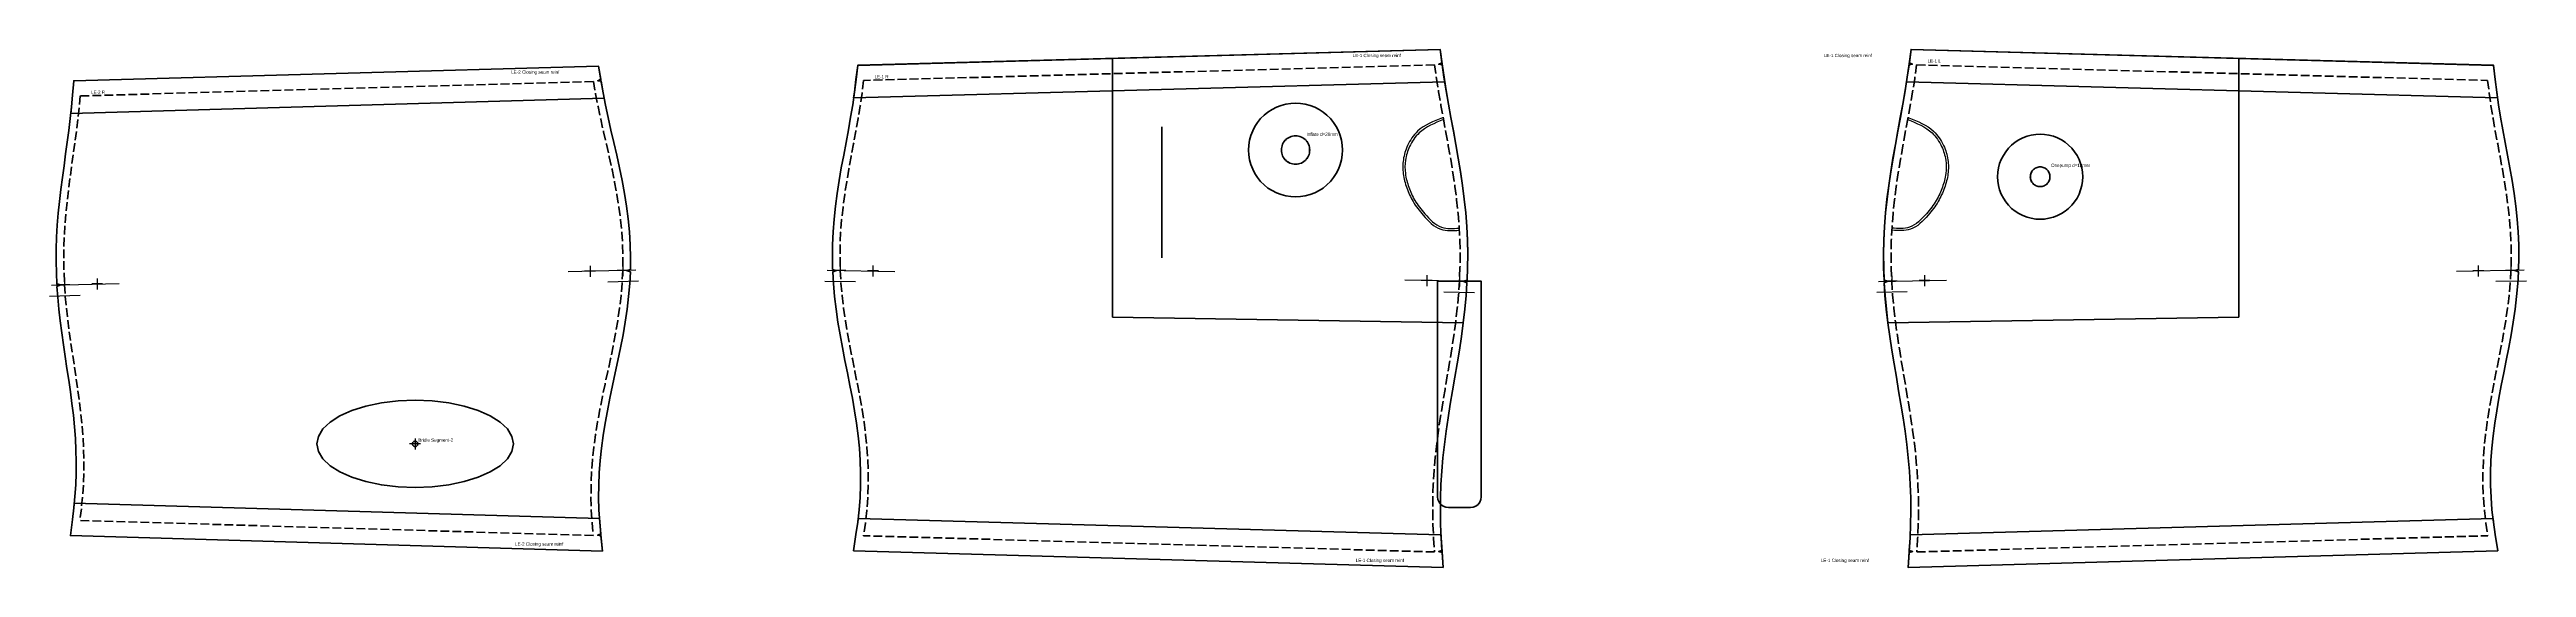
# Model space of a CAD drawing. Header units: millimetres. Extents: x -5729 to 7569, y -6188 to 2520.
# Drawn here: x -1489 to 779, y -238 to 237 of the extents above; entities that cross this region are included whole.
import ezdxf

# ---------------------------------------------------------------- set-up
doc = ezdxf.new("R2010")
doc.units = ezdxf.units.MM
doc.linetypes.add('DASHED', pattern=[11, -3, 8])
doc.layers.add('PEN', color=5, linetype='Continuous')
doc.layers.add('TEXT', color=3, linetype='Continuous')
for name, color, linetype, lineweight in [('PROTECTION', 6, 'Continuous', 50), ('REINFORCEMENT', 4, 'Continuous', 50), ('SEAM', 1, 'DASHED', 35), ('TUBE', 7, 'Continuous', 50)]:
    doc.layers.add(name, color=color, linetype=linetype, lineweight=lineweight)

# ---------------------------------------------------------------- blocks, each defined once
blk = doc.blocks.new('UV-LE-1_(16)')
at = {"layer": 'PEN'}
for p, q in [((-558.5, -198.2), (-530.5, -198.7)), ((-556.4, -188.2), (-494.4, -189.3)), ((-539.4, -188.4), (-549.4, -188.4)), ((-544.4, -183.4), (-544.4, -193.4)), ((-509.4, -188.9), (-519.4, -188.9)), ((-514.4, -183.9), (-514.4, -193.9)), ((34.8, -198.5), (-27.2, -197.4)), ((-2.2, -197.8), (-12.2, -197.8)), ((-7.2, -192.8), (-7.2, -202.8)), ((27.8, -198.3), (17.8, -198.3)), ((22.8, -193.3), (22.8, -203.3)), ((8.6, -208.1), (36.6, -208.6))]:
    blk.add_line(p, q, dxfattribs=at)
blk.add_lwpolyline([(-249.9, -56.8), (-249.9, -176.8)], dxfattribs=at)
blk.add_lwpolyline([(-127.3, -65.1), (-128.7, -65.1), (-130, -65.4), (-131.3, -65.7), (-132.6, -66.2), (-133.8, -66.8), (-135, -67.6), (-136, -68.4), (-137, -69.4), (-137.8, -70.4), (-138.6, -71.6), (-139.2, -72.8), (-139.7, -74.1), (-140, -75.4), (-140.3, -76.7), (-140.3, -78.1), (-140.3, -79.4), (-140, -80.8), (-139.7, -82.1), (-139.2, -83.4), (-138.6, -84.6), (-137.8, -85.7), (-137, -86.8), (-136, -87.7), (-135, -88.6), (-133.8, -89.3), (-132.6, -90), (-131.3, -90.4), (-130, -90.8), (-128.7, -91), (-127.3, -91.1), (-126, -91), (-124.6, -90.8), (-123.3, -90.4), (-122, -90), (-120.8, -89.3), (-119.7, -88.6), (-118.6, -87.7), (-117.7, -86.8), (-116.8, -85.7), (-116.1, -84.6), (-115.5, -83.4), (-115, -82.1), (-114.6, -80.8), (-114.4, -79.4), (-114.3, -78.1), (-114.4, -76.7), (-114.6, -75.4), (-115, -74.1), (-115.5, -72.8), (-116.1, -71.6), (-116.8, -70.4), (-117.7, -69.4), (-118.6, -68.4), (-119.7, -67.6), (-120.8, -66.8), (-122, -66.2), (-123.3, -65.7), (-124.6, -65.4), (-126, -65.1)], close=True, dxfattribs=at)
for points in [[(7.3, -48.5), (-15.5, -60.8), (-24.7, -74), (-28.6, -87), (-28.7, -99.9), (-25.5, -112.7), (-19.7, -125.3), (-10.4, -137.9), (5.7, -150.7), (22.5, -151.6)], [(8.2, -50.2), (-14.1, -62.4), (-22.9, -74.9), (-26.6, -87.3), (-26.7, -99.7), (-23.6, -112), (-18, -124.3), (-8.9, -136.5), (6.5, -148.8), (22.6, -149.6)]]:
    blk.add_spline(points, degree=3, dxfattribs=at)
at = {"layer": 'REINFORCEMENT'}
for points in [[(-127.3, -35.1), (-131.8, -35.3), (-136.3, -36), (-140.6, -37.2), (-144.8, -38.8), (-148.8, -40.8), (-152.6, -43.3), (-156.1, -46.1), (-159.3, -49.3), (-162.1, -52.8), (-164.6, -56.6), (-166.6, -60.6), (-168.2, -64.8), (-169.4, -69.1), (-170.1, -73.6), (-170.3, -78.1), (-170.1, -82.6), (-169.4, -87), (-168.2, -91.4), (-166.6, -95.6), (-164.6, -99.6), (-162.1, -103.3), (-159.3, -106.8), (-156.1, -110), (-152.6, -112.9), (-148.8, -115.3), (-144.8, -117.4), (-140.6, -119), (-136.3, -120.1), (-131.8, -120.8), (-127.3, -121.1), (-122.8, -120.8), (-118.4, -120.1), (-114, -119), (-109.8, -117.4), (-105.8, -115.3), (-102.1, -112.9), (-98.6, -110), (-95.4, -106.8), (-92.5, -103.3), (-90.1, -99.6), (-88, -95.6), (-86.4, -91.4), (-85.3, -87), (-84.6, -82.6), (-84.3, -78.1), (-84.6, -73.6), (-85.3, -69.1), (-86.4, -64.8), (-88, -60.6), (-90.1, -56.6), (-92.5, -52.8), (-95.4, -49.3), (-98.6, -46.1), (-102.1, -43.3), (-105.8, -40.8), (-109.8, -38.8), (-114, -37.2), (-118.4, -36), (-122.8, -35.3)], [(-127.3, -65.1), (-128.7, -65.1), (-130, -65.4), (-131.3, -65.7), (-132.6, -66.2), (-133.8, -66.8), (-135, -67.6), (-136, -68.4), (-137, -69.4), (-137.8, -70.4), (-138.6, -71.6), (-139.2, -72.8), (-139.7, -74.1), (-140, -75.4), (-140.3, -76.7), (-140.3, -78.1), (-140.3, -79.4), (-140, -80.8), (-139.7, -82.1), (-139.2, -83.4), (-138.6, -84.6), (-137.8, -85.7), (-137, -86.8), (-136, -87.7), (-135, -88.6), (-133.8, -89.3), (-132.6, -90), (-131.3, -90.4), (-130, -90.8), (-128.7, -91), (-127.3, -91.1), (-126, -91), (-124.6, -90.8), (-123.3, -90.4), (-122, -90), (-120.8, -89.3), (-119.7, -88.6), (-118.6, -87.7), (-117.7, -86.8), (-116.8, -85.7), (-116.1, -84.6), (-115.5, -83.4), (-115, -82.1), (-114.6, -80.8), (-114.4, -79.4), (-114.3, -78.1), (-114.4, -76.7), (-114.6, -75.4), (-115, -74.1), (-115.5, -72.8), (-116.1, -71.6), (-116.8, -70.4), (-117.7, -69.4), (-118.6, -68.4), (-119.7, -67.6), (-120.8, -66.8), (-122, -66.2), (-123.3, -65.7), (-124.6, -65.4), (-126, -65.1)]]:
    blk.add_lwpolyline(points, close=True, dxfattribs=at)
at = {"layer": 'SEAM'}
for points in [[(0, 0), (-523, -14.3)], [(0, 0), (1.8, -12.4), (3.7, -24.8), (5.9, -37.1), (8.1, -49.5), (10.4, -61.9), (12.6, -74.3), (14.8, -86.6), (16.8, -99), (18.7, -111.4), (20.2, -123.8), (21.6, -136.2), (22.5, -148.6), (23.2, -161.1), (23.4, -173.5), (23.3, -185.9), (22.8, -198.3), (22, -210.7), (20.8, -223.2), (19.4, -235.6), (17.7, -248), (15.8, -260.4), (13.8, -272.8), (11.7, -285.2), (9.6, -297.6), (7.5, -310), (5.5, -322.4), (3.7, -334.8), (2.1, -347.2), (0.7, -359.6), (-0.4, -372), (-1.2, -384.4), (-1.6, -396.8), (-1.7, -409.3), (-1.5, -421.7), (-0.9, -434.1), (-0.1, -446.6)], [(-523, -14.3), (-524.4, -25.9), (-526, -37.5), (-528, -49.2), (-530, -60.8), (-532.2, -72.4), (-534.4, -84), (-536.5, -95.7), (-538.5, -107.3), (-540.3, -118.9), (-541.8, -130.5), (-543.1, -142.1), (-544, -153.7), (-544.5, -165.3), (-544.6, -176.8), (-544.4, -188.4), (-543.7, -200), (-542.7, -211.6), (-541.3, -223.2), (-539.6, -234.7), (-537.6, -246.3), (-535.5, -257.9), (-533.3, -269.5), (-530.9, -281.1), (-528.6, -292.7), (-526.4, -304.3), (-524.4, -315.9), (-522.6, -327.5), (-521.1, -339.1), (-519.9, -350.7), (-519.1, -362.3), (-518.7, -373.9), (-518.7, -385.5), (-519.2, -397.1), (-520.1, -408.7), (-521.4, -420.2), (-523.1, -431.7)], [(-0.1, -446.6), (-523.1, -431.7)]]:
    blk.add_lwpolyline(points, dxfattribs=at)
at = {"layer": 'TUBE'}
blk.add_lwpolyline([(6.9, 1), (8.7, -11.3), (10.6, -23.6), (12.8, -35.9), (15, -48.2), (17.3, -60.6), (19.5, -73), (21.7, -85.5), (23.7, -97.9), (25.6, -110.5), (27.2, -123), (28.5, -135.6), (29.5, -148.2), (30.2, -160.8), (30.4, -173.4), (30.3, -186.1), (29.9, -197.5), (26.3, -198.4), (29.7, -199.8), (29, -211.3), (27.8, -223.9), (26.3, -236.5), (24.6, -249), (22.7, -261.5), (20.7, -274), (18.6, -286.4), (16.5, -298.8), (14.4, -311.2), (12.4, -323.5), (10.6, -335.8), (9, -348.1), (7.7, -360.3), (6.6, -372.5), (5.8, -384.8), (5.4, -397), (5.3, -409.2), (5.5, -421.5), (6, -433.7), (6.9, -446.1), (7.8, -460.8), (-532.2, -445.5), (-530, -430.7), (-528.3, -419.3), (-527, -408), (-526.2, -396.7), (-525.7, -385.4), (-525.7, -374), (-526, -362.7), (-526.8, -351.3), (-528, -340), (-529.5, -328.5), (-531.3, -317.1), (-533.3, -305.6), (-535.5, -294), (-537.8, -282.5), (-540.1, -270.9), (-542.4, -259.2), (-544.5, -247.5), (-546.5, -235.8), (-548.2, -224.1), (-549.6, -212.3), (-550.7, -200.5), (-551.3, -189.9), (-547.9, -188.4), (-551.4, -187.5), (-551.6, -176.9), (-551.5, -165.1), (-551, -153.2), (-550, -141.4), (-548.8, -129.6), (-547.2, -117.9), (-545.4, -106.1), (-543.4, -94.4), (-541.2, -82.8), (-539.1, -71.1), (-536.9, -59.5), (-534.9, -48), (-533, -36.5), (-531.3, -25), (-529.9, -13.4), (-528.4, -0.4), (5.1, 14.1), (6.9, 1)], dxfattribs=at)
at = {"layer": 'TEXT'}
for s, p in [('LE-1 R', (-513, -12.3)), ('Inflate d=26mm', (-117.3, -65.1))]:
    blk.add_text(s, height=3, dxfattribs=at).set_placement(p)
blk = doc.blocks.new('UV-LE-2_(17)')
at = {"layer": 'PEN'}
for p, q in [((-484.5, -181.4), (-484.5, -191.4)), ((-454.5, -180.6), (-454.5, -190.6)), ((38.9, -172.9), (-23.1, -174.5)), ((1.9, -174), (-8.1, -174)), ((-3.1, -169), (-3.1, -179)), ((31.9, -173.2), (21.9, -173.2)), ((26.9, -168.2), (26.9, -178.2)), ((-498.2, -196.8), (-470.2, -196)), ((-496.5, -186.7), (-434.5, -185.1)), ((-479.5, -186.4), (-489.5, -186.4)), ((-449.5, -185.6), (-459.5, -185.6)), ((13.2, -183.6), (41.2, -182.9)), ((-158.4, -332.3), (-168.4, -332.3)), ((-163.4, -327.3), (-163.4, -337.3))]:
    blk.add_line(p, q, dxfattribs=at)
at = {"layer": 'SEAM'}
for points in [[(0, 0), (-470.2, -13.3)], [(0, 0), (2, -11.5), (4.3, -23.1), (6.7, -34.6), (9.3, -46.1), (11.9, -57.6), (14.6, -69.2), (17.1, -80.7), (19.4, -92.3), (21.6, -103.8), (23.4, -115.4), (24.9, -126.9), (26.1, -138.5), (26.8, -150.1), (27.1, -161.7), (26.9, -173.2), (26.3, -184.8), (25.4, -196.4), (24, -208), (22.3, -219.6), (20.3, -231.2), (18.1, -242.7), (15.7, -254.3), (13.2, -265.9), (10.7, -277.4), (8.3, -289), (6, -300.5), (3.9, -312.1), (2, -323.7), (0.4, -335.2), (-0.8, -346.8), (-1.7, -358.3), (-2.1, -369.9), (-2.2, -381.5), (-1.9, -393.1), (-1.2, -404.7), (-0.1, -416.3)], [(-470.2, -13.3), (-471.1, -24.1), (-472.2, -34.9), (-473.6, -45.8), (-475, -56.6), (-476.5, -67.4), (-478, -78.3), (-479.5, -89.1), (-480.9, -99.9), (-482.1, -110.7), (-483.2, -121.6), (-484.1, -132.4), (-484.7, -143.2), (-485.1, -154), (-485.2, -164.8), (-484.9, -175.6), (-484.5, -186.4), (-483.7, -197.2), (-482.7, -208), (-481.5, -218.8), (-480.1, -229.6), (-478.6, -240.4), (-476.9, -251.2), (-475.3, -262), (-473.7, -272.9), (-472.1, -283.7), (-470.7, -294.5), (-469.4, -305.3), (-468.3, -316.1), (-467.5, -327), (-467, -337.8), (-466.8, -348.6), (-466.8, -359.4), (-467.2, -370.2), (-468, -381), (-469, -391.7), (-470.3, -402.5)], [(-0.1, -416.3), (-470.3, -402.5)]]:
    blk.add_lwpolyline(points, dxfattribs=at)
at = {"layer": 'TUBE'}
blk.add_lwpolyline([(6.9, 1.2), (8.9, -10.3), (11.1, -21.7), (13.6, -33.1), (16.1, -44.6), (18.8, -56.1), (21.4, -67.7), (23.9, -79.3), (26.3, -90.9), (28.5, -102.6), (30.4, -114.4), (31.9, -126.1), (33, -138), (33.8, -149.8), (34.1, -161.6), (33.9, -172.3), (30.4, -173.2), (33.9, -174.6), (33.3, -185.3), (32.3, -197.1), (30.9, -208.9), (29.2, -220.7), (27.2, -232.4), (24.9, -244.1), (22.5, -255.7), (20.1, -267.3), (17.6, -278.9), (15.1, -290.4), (12.8, -301.9), (10.7, -313.3), (8.9, -324.7), (7.4, -336.1), (6.2, -347.4), (5.3, -358.7), (4.9, -370.1), (4.8, -381.4), (5.1, -392.8), (5.8, -404.2), (6.9, -415.7), (8.2, -430.6), (-479, -416.3), (-477.2, -401.7), (-475.9, -391), (-474.9, -380.4), (-474.2, -369.8), (-473.8, -359.2), (-473.8, -348.6), (-474, -338), (-474.5, -327.4), (-475.3, -316.7), (-476.3, -306.1), (-477.6, -295.4), (-479, -284.6), (-480.6, -273.9), (-482.2, -263.1), (-483.9, -252.3), (-485.5, -241.4), (-487, -230.5), (-488.4, -219.6), (-489.7, -208.7), (-490.7, -197.8), (-491.4, -188), (-488, -186.5), (-491.5, -185.6), (-491.9, -175.8), (-492.2, -164.8), (-492.1, -153.9), (-491.7, -142.9), (-491.1, -131.9), (-490.2, -120.9), (-489.1, -110), (-487.8, -99.1), (-486.4, -88.2), (-484.9, -77.3), (-483.4, -66.5), (-481.9, -55.6), (-480.5, -44.9), (-479.2, -34.1), (-478.1, -23.4), (-477.2, -12.7), (-476, 0.6), (4.6, 14.1), (6.9, 1.2)], dxfattribs=at)
at = {"layer": 'TEXT'}
blk.add_text('LE-2 R', height=3, dxfattribs=at).set_placement((-460.2, -11.3))
at = {"layer": 'text'}
blk.add_text('Bridle Segment-2', height=3, dxfattribs=at).set_placement((-160.4, -330.3))
blk = doc.blocks.new('UV-LE-1.left_(76)')
at = {"layer": 'PEN'}
for p, q in [((-34.8, -198.5), (27.2, -197.4)), ((-17.8, -198.3), (-27.8, -198.3)), ((-22.8, -193.3), (-22.8, -203.3)), ((12.2, -197.8), (2.2, -197.8)), ((7.2, -192.8), (7.2, -202.8)), ((556.4, -188.2), (494.4, -189.3)), ((519.4, -188.9), (509.4, -188.9)), ((514.4, -183.9), (514.4, -193.9)), ((558.5, -198.2), (530.5, -198.7)), ((549.4, -188.4), (539.4, -188.4)), ((544.4, -183.4), (544.4, -193.4)), ((-8.6, -208.1), (-36.6, -208.6))]:
    blk.add_line(p, q, dxfattribs=at)
blk.add_lwpolyline([(113.1, -93.6), (112.2, -93.6), (111.3, -93.8), (110.3, -94), (109.5, -94.4), (108.6, -94.8), (107.8, -95.3), (107.1, -95.9), (106.4, -96.6), (105.8, -97.3), (105.3, -98.1), (104.9, -98.9), (104.6, -99.8), (104.3, -100.7), (104.2, -101.6), (104.1, -102.6), (104.2, -103.5), (104.3, -104.4), (104.6, -105.4), (104.9, -106.2), (105.3, -107.1), (105.8, -107.9), (106.4, -108.6), (107.1, -109.3), (107.8, -109.9), (108.6, -110.4), (109.5, -110.8), (110.3, -111.1), (111.3, -111.4), (112.2, -111.5), (113.1, -111.6), (114.1, -111.5), (115, -111.4), (115.9, -111.1), (116.8, -110.8), (117.6, -110.4), (118.4, -109.9), (119.2, -109.3), (119.8, -108.6), (120.4, -107.9), (120.9, -107.1), (121.4, -106.2), (121.7, -105.4), (121.9, -104.4), (122.1, -103.5), (122.1, -102.6), (122.1, -101.6), (121.9, -100.7), (121.7, -99.8), (121.4, -98.9), (120.9, -98.1), (120.4, -97.3), (119.8, -96.6), (119.2, -95.9), (118.4, -95.3), (117.6, -94.8), (116.8, -94.4), (115.9, -94), (115, -93.8), (114.1, -93.6)], close=True, dxfattribs=at)
for points in [[(-8.2, -50.2), (14.1, -62.4), (22.9, -74.9), (26.6, -87.3), (26.7, -99.7), (23.6, -112), (18, -124.3), (8.9, -136.5), (-6.5, -148.8), (-22.6, -149.6)], [(-7.3, -48.5), (15.5, -60.8), (24.7, -74), (28.6, -87), (28.7, -99.9), (25.5, -112.7), (19.7, -125.3), (10.4, -137.9), (-5.7, -150.7), (-22.5, -151.6)]]:
    blk.add_spline(points, degree=3, dxfattribs=at)
at = {"layer": 'REINFORCEMENT'}
for points in [[(113.1, -63.6), (109.1, -63.8), (105, -64.4), (101.1, -65.5), (97.3, -66.9), (93.6, -68.8), (90.2, -71), (87, -73.6), (84.1, -76.5), (81.6, -79.7), (79.4, -83.1), (77.5, -86.7), (76, -90.5), (75, -94.5), (74.3, -98.5), (74.1, -102.6), (74.3, -106.7), (75, -110.7), (76, -114.6), (77.5, -118.4), (79.4, -122.1), (81.6, -125.5), (84.1, -128.7), (87, -131.6), (90.2, -134.1), (93.6, -136.4), (97.3, -138.2), (101.1, -139.7), (105, -140.7), (109.1, -141.4), (113.1, -141.6), (117.2, -141.4), (121.2, -140.7), (125.2, -139.7), (129, -138.2), (132.6, -136.4), (136.1, -134.1), (139.2, -131.6), (142.1, -128.7), (144.7, -125.5), (146.9, -122.1), (148.8, -118.4), (150.2, -114.6), (151.3, -110.7), (151.9, -106.7), (152.1, -102.6), (151.9, -98.5), (151.3, -94.5), (150.2, -90.5), (148.8, -86.7), (146.9, -83.1), (144.7, -79.7), (142.1, -76.5), (139.2, -73.6), (136.1, -71), (132.6, -68.8), (129, -66.9), (125.2, -65.5), (121.2, -64.4), (117.2, -63.8)], [(113.1, -93.6), (112.2, -93.6), (111.3, -93.8), (110.3, -94), (109.5, -94.4), (108.6, -94.8), (107.8, -95.3), (107.1, -95.9), (106.4, -96.6), (105.8, -97.3), (105.3, -98.1), (104.9, -98.9), (104.6, -99.8), (104.3, -100.7), (104.2, -101.6), (104.1, -102.6), (104.2, -103.5), (104.3, -104.4), (104.6, -105.4), (104.9, -106.2), (105.3, -107.1), (105.8, -107.9), (106.4, -108.6), (107.1, -109.3), (107.8, -109.9), (108.6, -110.4), (109.5, -110.8), (110.3, -111.1), (111.3, -111.4), (112.2, -111.5), (113.1, -111.6), (114.1, -111.5), (115, -111.4), (115.9, -111.1), (116.8, -110.8), (117.6, -110.4), (118.4, -109.9), (119.2, -109.3), (119.8, -108.6), (120.4, -107.9), (120.9, -107.1), (121.4, -106.2), (121.7, -105.4), (121.9, -104.4), (122.1, -103.5), (122.1, -102.6), (122.1, -101.6), (121.9, -100.7), (121.7, -99.8), (121.4, -98.9), (120.9, -98.1), (120.4, -97.3), (119.8, -96.6), (119.2, -95.9), (118.4, -95.3), (117.6, -94.8), (116.8, -94.4), (115.9, -94), (115, -93.8), (114.1, -93.6)]]:
    blk.add_lwpolyline(points, close=True, dxfattribs=at)
at = {"layer": 'SEAM'}
for points in [[(0, 0), (-1.8, -12.4), (-3.7, -24.8), (-5.9, -37.1), (-8.1, -49.5), (-10.4, -61.9), (-12.6, -74.3), (-14.8, -86.6), (-16.8, -99), (-18.7, -111.4), (-20.2, -123.8), (-21.6, -136.2), (-22.5, -148.6), (-23.2, -161.1), (-23.4, -173.5), (-23.3, -185.9), (-22.8, -198.3), (-22, -210.7), (-20.8, -223.2), (-19.4, -235.6), (-17.7, -248), (-15.8, -260.4), (-13.8, -272.8), (-11.7, -285.2), (-9.6, -297.6), (-7.5, -310), (-5.5, -322.4), (-3.7, -334.8), (-2.1, -347.2), (-0.7, -359.6), (0.4, -372), (1.2, -384.4), (1.6, -396.8), (1.7, -409.3), (1.5, -421.7), (0.9, -434.1), (0.1, -446.6)], [(0, 0), (523, -14.3)], [(523, -14.3), (524.4, -25.9), (526, -37.5), (528, -49.2), (530, -60.8), (532.2, -72.4), (534.4, -84), (536.5, -95.7), (538.5, -107.3), (540.3, -118.9), (541.8, -130.5), (543.1, -142.1), (544, -153.7), (544.5, -165.3), (544.6, -176.8), (544.4, -188.4), (543.7, -200), (542.7, -211.6), (541.3, -223.2), (539.6, -234.7), (537.6, -246.3), (535.5, -257.9), (533.3, -269.5), (530.9, -281.1), (528.6, -292.7), (526.4, -304.3), (524.4, -315.9), (522.6, -327.5), (521.1, -339.1), (519.9, -350.7), (519.1, -362.3), (518.7, -373.9), (518.7, -385.5), (519.2, -397.1), (520.1, -408.7), (521.4, -420.2), (523.1, -431.7)], [(0.1, -446.6), (523.1, -431.7)]]:
    blk.add_lwpolyline(points, dxfattribs=at)
at = {"layer": 'TUBE'}
blk.add_lwpolyline([(-6.9, 1), (-8.7, -11.3), (-10.6, -23.6), (-12.8, -35.9), (-15, -48.2), (-17.3, -60.6), (-19.5, -73), (-21.7, -85.5), (-23.7, -97.9), (-25.6, -110.5), (-27.2, -123), (-28.5, -135.6), (-29.5, -148.2), (-30.2, -160.8), (-30.4, -173.4), (-30.3, -186.1), (-29.9, -197.5), (-26.3, -198.4), (-29.7, -199.8), (-29, -211.3), (-27.8, -223.9), (-26.3, -236.5), (-24.6, -249), (-22.7, -261.5), (-20.7, -274), (-18.6, -286.4), (-16.5, -298.8), (-14.4, -311.2), (-12.4, -323.5), (-10.6, -335.8), (-9, -348.1), (-7.7, -360.3), (-6.6, -372.5), (-5.8, -384.8), (-5.4, -397), (-5.3, -409.2), (-5.5, -421.5), (-6, -433.7), (-6.9, -446.1), (-7.8, -460.8), (532.2, -445.5), (530, -430.7), (528.3, -419.3), (527, -408), (526.2, -396.7), (525.7, -385.4), (525.7, -374), (526, -362.7), (526.8, -351.3), (528, -340), (529.5, -328.5), (531.3, -317.1), (533.3, -305.6), (535.5, -294), (537.8, -282.5), (540.1, -270.9), (542.4, -259.2), (544.5, -247.5), (546.5, -235.8), (548.2, -224.1), (549.6, -212.3), (550.7, -200.5), (551.3, -189.9), (547.9, -188.4), (551.4, -187.5), (551.6, -176.9), (551.5, -165.1), (551, -153.2), (550, -141.4), (548.8, -129.6), (547.2, -117.9), (545.4, -106.1), (543.4, -94.4), (541.2, -82.8), (539.1, -71.1), (536.9, -59.5), (534.9, -48), (533, -36.5), (531.3, -25), (529.9, -13.4), (528.4, -0.4), (-5.1, 14.1), (-6.9, 1)], dxfattribs=at)
at = {"layer": 'TEXT'}
for s, p in [('LE-1 L', (10, 2)), ('Onepump d=18mm', (123.1, -93.6))]:
    blk.add_text(s, height=3, dxfattribs=at).set_placement(p)
blk = doc.blocks.new('UV-LE-1.center_patch.left_(77)')
at = {"layer": 'PEN'}
blk.add_lwpolyline([(118.2, -107.7), (117.2, -107.8), (116.3, -107.9), (115.4, -108.2), (114.5, -108.5), (113.7, -108.9), (112.9, -109.4), (112.2, -110), (111.5, -110.7), (110.9, -111.4), (110.4, -112.2), (110, -113.1), (109.6, -113.9), (109.4, -114.8), (109.2, -115.8), (109.2, -116.7), (109.2, -117.7), (109.4, -118.6), (109.6, -119.5), (110, -120.4), (110.4, -121.2), (110.9, -122), (111.5, -122.7), (112.2, -123.4), (112.9, -124), (113.7, -124.5), (114.5, -124.9), (115.4, -125.3), (116.3, -125.5), (117.2, -125.7), (118.2, -125.7), (119.1, -125.7), (120.1, -125.5), (121, -125.3), (121.8, -124.9), (122.7, -124.5), (123.5, -124), (124.2, -123.4), (124.9, -122.7), (125.5, -122), (126, -121.2), (126.4, -120.4), (126.7, -119.5), (127, -118.6), (127.1, -117.7), (127.2, -116.7), (127.1, -115.8), (127, -114.8), (126.7, -113.9), (126.4, -113.1), (126, -112.2), (125.5, -111.4), (124.9, -110.7), (124.2, -110), (123.5, -109.4), (122.7, -108.9), (121.8, -108.5), (121, -108.2), (120.1, -107.9), (119.1, -107.8)], close=True, dxfattribs=at)
at = {"layer": 'TUBE'}
blk.add_lwpolyline([(0, 0), (-1.9, -13.2), (-3.6, -25.5), (-5.6, -37.8), (-7.7, -50.1), (-9.9, -62.4), (-12.2, -74.8), (-14.5, -87.2), (-16.6, -99.6), (-18.7, -112.1), (-20.5, -124.6), (-22.1, -137.2), (-23.5, -149.7), (-24.5, -162.3), (-25.1, -175), (-25.4, -187.6), (-25.2, -200.2), (-24.8, -211.7), (-21.3, -212.5), (-24.7, -214), (-23.9, -225.4), (-22.7, -238), (-21.3, -250.6), (300, -245.4), (300, -8.2), (0, 0)], close=True, dxfattribs=at)
blk = doc.blocks.new('UV-LE-1.center_patch_(78)')
at = {"layer": 'PEN'}
blk.add_lwpolyline([(-255, -71), (-255, -191)], dxfattribs=at)
blk.add_lwpolyline([(-132.4, -79.2), (-133.7, -79.3), (-135.1, -79.5), (-136.4, -79.9), (-137.7, -80.3), (-138.9, -81), (-140, -81.7), (-141.1, -82.6), (-142, -83.5), (-142.9, -84.6), (-143.6, -85.7), (-144.3, -86.9), (-144.8, -88.2), (-145.1, -89.5), (-145.3, -90.9), (-145.4, -92.2), (-145.3, -93.6), (-145.1, -94.9), (-144.8, -96.2), (-144.3, -97.5), (-143.6, -98.7), (-142.9, -99.9), (-142, -100.9), (-141.1, -101.9), (-140, -102.7), (-138.9, -103.5), (-137.7, -104.1), (-136.4, -104.6), (-135.1, -104.9), (-133.7, -105.1), (-132.4, -105.2), (-131, -105.1), (-129.7, -104.9), (-128.4, -104.6), (-127.1, -104.1), (-125.9, -103.5), (-124.7, -102.7), (-123.7, -101.9), (-122.7, -100.9), (-121.9, -99.9), (-121.1, -98.7), (-120.5, -97.5), (-120, -96.2), (-119.7, -94.9), (-119.5, -93.6), (-119.4, -92.2), (-119.5, -90.9), (-119.7, -89.5), (-120, -88.2), (-120.5, -86.9), (-121.1, -85.7), (-121.9, -84.6), (-122.7, -83.5), (-123.7, -82.6), (-124.7, -81.7), (-125.9, -81), (-127.1, -80.3), (-128.4, -79.9), (-129.7, -79.5), (-131, -79.3)], close=True, dxfattribs=at)
at = {"layer": 'TUBE'}
blk.add_lwpolyline([(0, 0), (1.9, -13.2), (3.6, -25.5), (5.6, -37.8), (7.7, -50.1), (9.9, -62.4), (12.2, -74.8), (14.5, -87.2), (16.6, -99.6), (18.7, -112.1), (20.5, -124.6), (22.1, -137.2), (23.5, -149.7), (24.5, -162.3), (25.1, -175), (25.4, -187.6), (25.2, -200.2), (24.8, -211.7), (21.3, -212.5), (24.7, -214), (23.9, -225.4), (22.7, -238), (21.3, -250.6), (-300, -245.4), (-300, -8.2), (0, 0)], close=True, dxfattribs=at)
blk = doc.blocks.new('UV-LE-1.seg_seam_patch_(79)')
at = {"layer": 'PROTECTION'}
blk.add_lwpolyline([(0, 0), (20, 0), (20, -197.5), (19.7, -200.1), (18.7, -202.5), (17.1, -204.6), (15, -206.1), (12.6, -207.1), (10, -207.5), (-10, -207.5), (-12.6, -207.1), (-15, -206.1), (-17.1, -204.6), (-18.7, -202.5), (-19.7, -200.1), (-20, -197.5), (-20, 0)], close=True, dxfattribs=at)
blk = doc.blocks.new('UV-LE-1.closing_seam_reinf_top_top Closing seam reinf_(80)')
at = {"layer": 'REINFORCEMENT'}
blk.add_lwpolyline([(0, 0), (1.7, -12.2), (-1.1, -13.6), (2, -14.1), (3.6, -25.5), (4.3, -29.7), (-537.1, -44.3), (-536.4, -39.1), (-535, -27.6), (-533.4, -14.6)], close=True, dxfattribs=at)
at = {"layer": 'TEXT'}
blk.add_text('LE-1 Closing seam reinf', height=3, dxfattribs=at).set_placement((-80, -7))
blk = doc.blocks.new('UV-LE-1.closing_seam_reinf Closing seam reinf_(81)')
at = {"layer": 'REINFORCEMENT'}
blk.add_lwpolyline([(0, 0), (-0.9, 13.7), (-4, 14.5), (-1, 15.7), (-1.8, 27.1), (-1.9, 29.9), (-535.8, 45), (-536.2, 41.5), (-537.8, 30.1), (-540, 15.3)], close=True, dxfattribs=at)
at = {"layer": 'TEXT'}
blk.add_text('LE-1 Closing seam reinf', height=3, dxfattribs=at).set_placement((-80, 5))
blk = doc.blocks.new('UV-LE-1.closing_seam_reinf_top.left_top Closing seam reinf_(82)')
at = {"layer": 'REINFORCEMENT'}
blk.add_lwpolyline([(0, 0), (-1.7, -12.2), (1.1, -13.6), (-2, -14.1), (-3.6, -25.5), (-4.3, -29.7), (537.1, -44.3), (536.4, -39.1), (535, -27.6), (533.4, -14.6)], close=True, dxfattribs=at)
at = {"layer": 'TEXT'}
blk.add_text('LE-1 Closing seam reinf', height=3, dxfattribs=at).set_placement((-80, -7))
blk = doc.blocks.new('UV-LE-1.closing_seam_reinf.left Closing seam reinf_(83)')
at = {"layer": 'REINFORCEMENT'}
blk.add_lwpolyline([(0, 0), (0.9, 13.7), (4, 14.5), (1, 15.7), (1.8, 27.1), (1.9, 29.9), (535.8, 45), (536.2, 41.5), (537.8, 30.1), (540, 15.3)], close=True, dxfattribs=at)
at = {"layer": 'TEXT'}
blk.add_text('LE-1 Closing seam reinf', height=3, dxfattribs=at).set_placement((-80, 5))
blk = doc.blocks.new('UV-LE-2.bap_reinf_(86)')
at = {"layer": 'REINFORCEMENT'}
for points in [[(0, 0), (-15.6, -0.6), (-30.8, -2.4), (-45, -5.4), (-57.9, -9.4), (-68.9, -14.3), (-77.9, -20), (-84.6, -26.3), (-88.6, -33.1), (-90, -40), (-88.6, -46.9), (-84.6, -53.7), (-77.9, -60), (-68.9, -65.7), (-57.9, -70.6), (-45, -74.6), (-30.8, -77.6), (-15.6, -79.4), (0, -80), (15.6, -79.4), (30.8, -77.6), (45, -74.6), (57.9, -70.6), (68.9, -65.7), (77.9, -60), (84.6, -53.7), (88.6, -46.9), (90, -40), (88.6, -33.1), (84.6, -26.3), (77.9, -20), (68.9, -14.3), (57.9, -9.4), (45, -5.4), (30.8, -2.4), (15.6, -0.6)], [(0, 0), (-15.6, -0.6), (-30.8, -2.4), (-45, -5.4), (-57.9, -9.4), (-68.9, -14.3), (-77.9, -20), (-84.6, -26.3), (-88.6, -33.1), (-90, -40), (-88.6, -46.9), (-84.6, -53.7), (-77.9, -60), (-68.9, -65.7), (-57.9, -70.6), (-45, -74.6), (-30.8, -77.6), (-15.6, -79.4), (0, -80), (15.6, -79.4), (30.8, -77.6), (45, -74.6), (57.9, -70.6), (68.9, -65.7), (77.9, -60), (84.6, -53.7), (88.6, -46.9), (90, -40), (88.6, -33.1), (84.6, -26.3), (77.9, -20), (68.9, -14.3), (57.9, -9.4), (45, -5.4), (30.8, -2.4), (15.6, -0.6)], [(0, -37.5), (-0.4, -37.5), (-0.9, -37.7), (-1.3, -37.8), (-1.6, -38.1), (-1.9, -38.4), (-2.2, -38.7), (-2.3, -39.1), (-2.5, -39.6), (-2.5, -40), (-2.5, -40.4), (-2.3, -40.9), (-2.2, -41.2), (-1.9, -41.6), (-1.6, -41.9), (-1.3, -42.2), (-0.9, -42.3), (-0.4, -42.5), (0, -42.5), (0.4, -42.5), (0.9, -42.3), (1.2, -42.2), (1.6, -41.9), (1.9, -41.6), (2.2, -41.2), (2.3, -40.9), (2.5, -40.4), (2.5, -40), (2.5, -39.6), (2.3, -39.1), (2.2, -38.7), (1.9, -38.4), (1.6, -38.1), (1.2, -37.8), (0.9, -37.7), (0.4, -37.5)]]:
    blk.add_lwpolyline(points, close=True, dxfattribs=at)
blk = doc.blocks.new('UV-LE-2.closing_seam_reinf_top_top Closing seam reinf_(88)')
at = {"layer": 'REINFORCEMENT'}
blk.add_lwpolyline([(0, 0), (2.1, -11.9), (-0.7, -13.4), (2.4, -13.9), (4.3, -24.4), (5.3, -29.5), (-483.3, -43.4), (-482.7, -37.6), (-481.8, -26.8), (-480.7, -13.6)], close=True, dxfattribs=at)
at = {"layer": 'TEXT'}
blk.add_text('LE-2 Closing seam reinf', height=3, dxfattribs=at).set_placement((-80, -7))
blk = doc.blocks.new('UV-LE-2.closing_seam_reinf Closing seam reinf_(89)')
at = {"layer": 'REINFORCEMENT'}
blk.add_lwpolyline([(0, 0), (-1.3, 13.9), (-4.3, 14.6), (-1.4, 15.9), (-2.4, 26.4), (-2.6, 29.9), (-483.7, 44.1), (-484.1, 39.6), (-485.4, 28.9), (-487.2, 14.3)], close=True, dxfattribs=at)
at = {"layer": 'TEXT'}
blk.add_text('LE-2 Closing seam reinf', height=3, dxfattribs=at).set_placement((-80, 5))

msp = doc.modelspace()

# ---------------------------------------------------------------- block references
for name, p in [('UV-LE-1_(16)', (-220.8, 223.2)), ('UV-LE-1.closing_seam_reinf_top_top Closing seam reinf_(80)', (-215.8, 237.3)), ('UV-LE-1.center_patch_(78)', (-215.8, 237.3)), ('UV-LE-1.closing_seam_reinf_top.left_top Closing seam reinf_(82)', (215.8, 237.3)), ('UV-LE-1.left_(76)', (220.8, 223.2)), ('UV-LE-1.center_patch.left_(77)', (215.8, 237.3)), ('UV-LE-2_(17)', (-991.3, 208)), ('UV-LE-2.closing_seam_reinf_top_top Closing seam reinf_(88)', (-986.6, 222.1)), ('UV-LE-1.seg_seam_patch_(79)', (-198, 24.8)), ('UV-LE-2.bap_reinf_(86)', (-1154.6, -84.3)), ('UV-LE-2.closing_seam_reinf Closing seam reinf_(89)', (-983.1, -222.6)), ('UV-LE-1.closing_seam_reinf Closing seam reinf_(81)', (-213, -237.6)), ('UV-LE-1.closing_seam_reinf.left Closing seam reinf_(83)', (213, -237.6))]:
    msp.add_blockref(name, p)

doc.saveas('drawing.dxf')
